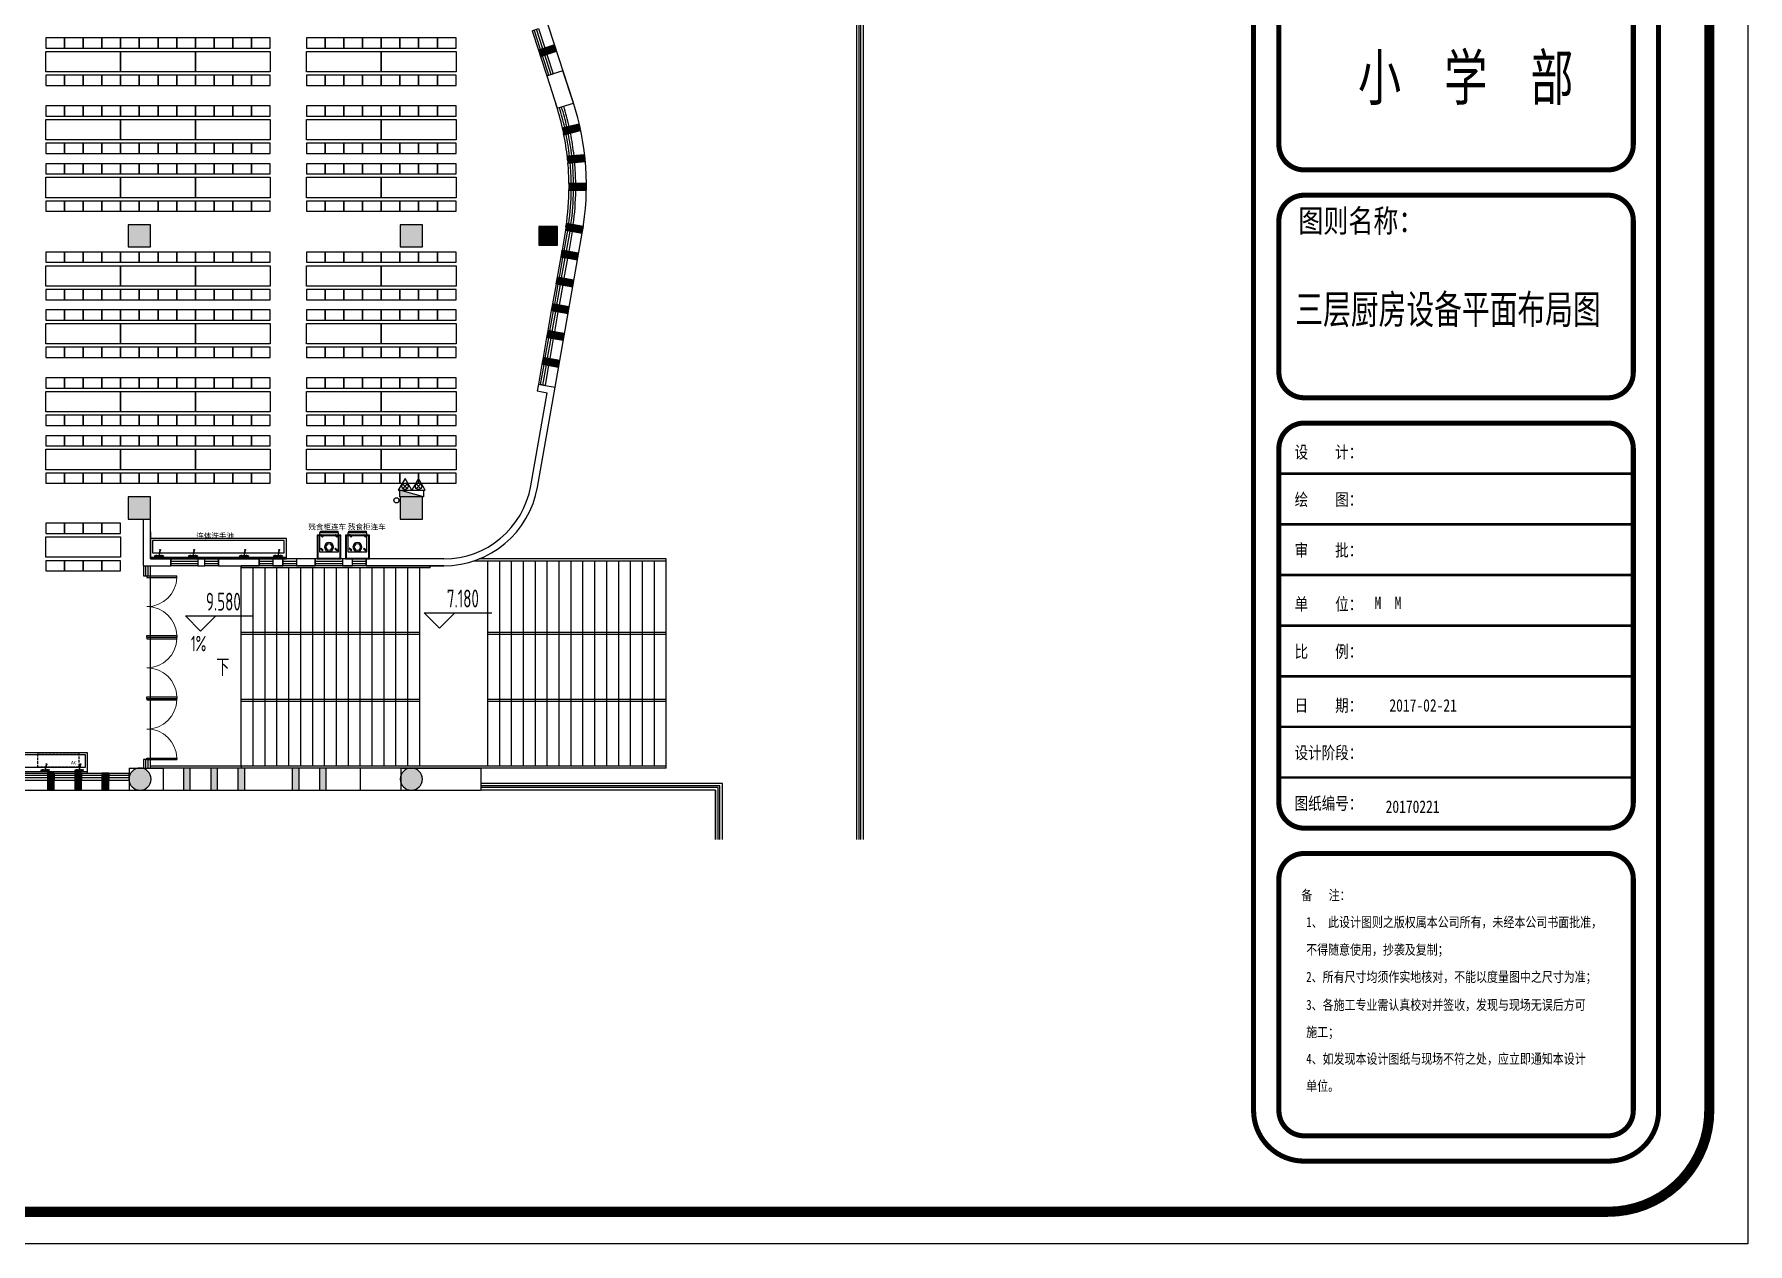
# Model space of a CAD drawing. Extents: x 1158414 to 1597620, y -840005 to -760676.
# Drawn here: x 1547224 to 1597620, y -836287 to -800718 of the extents above; entities that cross this region are included whole.
import ezdxf

# ---------------------------------------------------------------- set-up
doc = ezdxf.new("R2010")
doc.units = 0
doc.header["$LTSCALE"] = 1000
doc.linetypes.add('DASH', pattern=[0.35, 0.25, -0.1])
for name, color, linetype in [('000外框', 7, 'Continuous'), ('COLUMN', 2, 'Continuous'), ('CURTWALL', 4, 'Continuous'), ('DIM_ELEV', 3, 'Continuous'), ('DIM_SYMB', 3, 'Continuous'), ('EQUIP_消火栓', 7, 'Continuous'), ('EQUIP_灭火器', 7, 'Continuous'), ('HANDRAIL', 3, 'Continuous'), ('LG', 84, 'Continuous'), ('LVTRY', 6, 'Continuous'), ('PUB_HATCH', 8, 'Continuous'), ('PUB_TEXT', 7, 'Continuous'), ('STAIR', 4, 'Continuous'), ('VPIPE-消防', 1, 'Continuous'), ('WALL', 6, 'Continuous'), ('WINDOW', 4, 'Continuous'), ('WS_厨房设备', 1, 'Continuous'), ('产品名称', 7, 'Continuous'), ('厨房布置', 4, 'Continuous'), ('外框', 7, 'Continuous'), ('空调', 205, 'Continuous')]:
    doc.layers.add(name, color=color, linetype=linetype)
doc.styles.add('_TCH_DIM', font='TSSDENG', dxfattribs={"width": 0.8, "bigfont": 'TSSDCHN'})
doc.styles.add('HZ-1', font='MingLiU.ttf', dxfattribs={"width": 0.8})
doc.styles.add('WMF-宋体1', font='')
doc.styles.add('宋体平面', font='', dxfattribs={"width": 0.8})
doc.styles.add('黑体', font='simhei.ttf', dxfattribs={"width": 0.7})
doc.styles.get('WMF-宋体1').set_extended_font_data('SimSun')
doc.styles.get('宋体平面').set_extended_font_data('SimSun')

# ---------------------------------------------------------------- blocks, each defined once
blk = doc.blocks.new('vhjkghkghkl')
at = {"layer": '空调', "linetype": 'DASH', "ltscale": 0.3}
blk.add_lwpolyline([(134071, 540199), (134071, 539779), (132871, 539779), (132871, 540199), (134071, 540199)], close=True, dxfattribs=at)
at = {"layer": '空调', "linetype": 'DASH', "ltscale": 0.3, "style": 'HZ-1'}
blk.add_text('AC', height=100, dxfattribs=at).set_placement((133846, 539867))
blk = doc.blocks.new('$TwtSys$00000434')
for p, q in [((-0.5, 0.5), (-0.5, -0.5)), ((-0.5, -0.5), (0.5, 0.5)), ((0.5, 0.5), (-0.5, 0.5)), ((0.5, -0.5), (0.5, 0.5)), ((-0.5, -0.5), (0.5, -0.5))]:
    blk.add_line(p, q)
blk.add_solid([(0.5, -0.5), (0.5, 0.5), (-0.5, -0.5)])
blk = doc.blocks.new('$TwtSys$00000545')
for p, q in [((0, 344), (-198, 0)), ((-198, 0), (198, 0)), ((-73, 36), (73, 182)), ((-73, 182), (73, 36)), ((198, 0), (0, 344))]:
    blk.add_line(p, q)
blk.add_circle((0, 109), 91.8)
blk = doc.blocks.new('水龙头')
at = {"color": 252}
for p, q in [((-136, -15), (-90, -14)), ((-136, -18), (-90, -19)), ((-52, -2), (-4, -2)), ((-52, -31), (-6, -31)), ((4, -2), (51, -2)), ((12, -31), (51, -31)), ((23, -194), (26, -209)), ((49, -204), (46, -189)), ((136, -15), (90, -14)), ((136, -18), (90, -19))]:
    blk.add_line(p, q, dxfattribs=at)
for points in [[(13, -7), (0, 0), (-14, -8), (-14, -25), (-7, -29)], [(11, -26), (13, -25), (13, -7)]]:
    blk.add_lwpolyline(points, dxfattribs=at)
blk.add_lwpolyline([(26, -194), (-9, -18, -1.00756), (9, -15), (43, -190)], format="xyb", dxfattribs=at)
for centre in [(-78, -16), (77, -16)]:
    blk.add_circle(centre, 10.9, dxfattribs=at)
for centre, radius, start, end in [((-78, -16), 27.5, 36.2116, 175.3449), ((77, -16), 27.5, 4.6931, 143.7884), ((-136, -16), 1, 91.3387, 171.564), ((-132, -16), 4.53, 171.564, 188.436), ((-136, -17), 1, 188.436, 268.6613), ((-78, -16), 27.5, 184.6551, 323.7884), ((-78, -16), 16, 189.0003, 170.9997), ((-77, -16), 12.9, 168.3562, 191.6438), ((-52, 3), 5, 216.2116, 270), ((-52, -36), 5, 90, 143.7884), ((51, 3), 5, 270, 323.7884), ((51, -36), 5, 36.2116, 90), ((77, -16), 27.5, 216.2116, 355.3069), ((77, -16), 16, 9.0664, 350.9336), ((77, -16), 12.9, 348.3562, 11.6438), ((136, -16), 1, 8.436, 88.6613), ((136, -17), 1, 271.3387, 351.564), ((132, -16), 4.53, 351.564, 8.436)]:
    blk.add_arc(centre, radius, start, end, dxfattribs=at)
for centre, start_param, end_param in [((34, -192), 5.611234, 10.096729), ((34, -190), 6.955136, 8.752827), ((37, -206), 0, 3.141593)]:
    blk.add_ellipse(centre, major_axis=(-11.3, -2.2), ratio=0.233596, start_param=start_param, end_param=end_param, dxfattribs=at)
blk = doc.blocks.new('*U106')
blk.add_line((0, 40), (4000, 40))
blk.add_lwpolyline([(0, 600), (4000, 600), (4000, 0), (0, 0)], close=True)
at = {"color": 252}
blk.add_lwpolyline([(60, 540), (3940, 540), (3940, 180), (60, 180)], close=True, dxfattribs=at)
at = {"color": 1, "rotation": 180}
for p in [(246, 70), (1246, 70), (2746, 70), (3746, 70)]:
    blk.add_blockref('水龙头', p, dxfattribs=at)
blk = doc.blocks.new('Custom_79')
at = {"color": 252}
for p, q in [((0, 700), (20, 680)), ((90, 806), (602, 806)), ((101, 806), (101, 771)), ((590, 806), (590, 771)), ((680, 680), (700, 700)), ((20, 20), (0, 0)), ((680, 20), (700, 0))]:
    blk.add_line(p, q, dxfattribs=at)
blk.add_lwpolyline([(0, 700), (700, 700), (700, 0), (0, 0)], close=True)
for points in [[(20, 680), (680, 680), (680, 20), (20, 20)], [(70, 771), (630, 771), (630, 213), (70, 213)], [(90, 771), (602, 771), (602, 822), (90, 822)], [(96, 661), (157, 721), (176, 702), (116, 642)], [(520, 661), (580, 721), (599, 702), (539, 642)], [(96, 262), (157, 322), (176, 303), (116, 242)], [(520, 262), (580, 322), (599, 303), (539, 242)]]:
    blk.add_lwpolyline(points, close=True, dxfattribs=at)
blk.add_circle((350, 350), 132)
blk.add_circle((350, 350), 92.5, dxfattribs=at)
blk = doc.blocks.new('A$C03080C26')
at = {"layer": '厨房布置'}
for points in [[(-1650, 1100), (-1650, 1400), (-2200, 1400), (-2200, 1100)], [(-1100, 1100), (-1100, 1400), (-1650, 1400), (-1650, 1100)], [(-1650, 1100), (-1650, 1400), (-1650, 1400), (-1650, 1100)], [(-550, 1100), (-550, 1400), (-1100, 1400), (-1100, 1100)], [(0, 1100), (0, 1400), (-550, 1400), (-550, 1100)], [(-2200, 1000), (0, 1000), (0, 400), (-2200, 400)], [(-1650, 0), (-1650, 300), (-2200, 300), (-2200, 0)], [(-1100, 0), (-1100, 300), (-1650, 300), (-1650, 0)], [(-1650, 0), (-1650, 300), (-1650, 300), (-1650, 0)], [(-550, 0), (-550, 300), (-1100, 300), (-1100, 0)], [(0, 0), (0, 300), (-550, 300), (-550, 0)]]:
    blk.add_lwpolyline(points, close=True, dxfattribs=at)
blk = doc.blocks.new('$DorLib2D$00000002')
for p, q in [((-0.5, 0), (-0.5, 0.4875)), ((-0.475, 0.4875), (-0.5, 0.4875)), ((-0.475, 0), (-0.475, 0.4875)), ((0.475, 0), (0.475, 0.4875)), ((0.475, 0.4875), (0.5, 0.4875)), ((0.5, 0), (0.5, 0.4875)), ((-0.5, 0), (-0.475, 0)), ((0.5, 0), (0.475, 0))]:
    blk.add_line(p, q)
at = {"lineweight": 13}
for centre, start, end in [((-0.4875, 0), 0, 88.53072), ((0.4875, 0), 91.46928, 180)]:
    blk.add_arc(centre, 0.4875, start, end, dxfattribs=at)
blk = doc.blocks.new('$TCHSYS$WIN2D')
for p, q in [((-0.5, 0.5), (0.5, 0.5)), ((-0.5, 0.5), (-0.5, -0.5)), ((0.5, 0.5), (0.5, -0.5)), ((0.5, 0.167), (-0.5, 0.167)), ((0.5, -0.167), (-0.5, -0.167)), ((-0.5, -0.5), (0.5, -0.5))]:
    blk.add_line(p, q)

msp = doc.modelspace()

# ---------------------------------------------------------------- hatches: boundary and pattern name
at = {"layer": 'PUB_HATCH'}
for points in [[(1562112.6, -801372.7), (1562588.1, -801218.2), (1562526.3, -801027.9), (1562050.8, -801182.4)], [(1562802.6, -803671), (1563287.9, -803550.6), (1563239.7, -803356.5), (1562754.5, -803476.9)], [(1562920.5, -804505.9), (1563430.2, -804457.4), (1563411.3, -804258.3), (1562901.6, -804306.7)], [(1562952.1, -805303.5), (1563464.1, -805300.5), (1563462.9, -805100.5), (1562950.9, -805103.5)], [(1550637.8, -806973.6), (1550637.8, -806323.6), (1549987.8, -806323.6), (1549987.8, -806973.6)], [(1558637.8, -806973.6), (1558637.8, -806323.6), (1557987.8, -806323.6), (1557987.8, -806973.6)], [(1563339, -806565.9), (1563373.4, -806368.8), (1562880.9, -806282.8), (1562846.5, -806479.8)], [(1562612.8, -806923.6), (1562612.8, -806373.6), (1562062.8, -806373.6), (1562062.8, -806923.6)], [(1563200.1, -807353.7), (1563234.5, -807156.7), (1562742, -807070.7), (1562707.6, -807267.7)], [(1563061.2, -808141.6), (1563095.6, -807944.5), (1562603, -807858.5), (1562568.6, -808055.5)], [(1562923.5, -808929.6), (1562958, -808732.6), (1562465.4, -808646.6), (1562431, -808843.6)], [(1562784.6, -809717.5), (1562819, -809520.5), (1562326.5, -809434.4), (1562292.1, -809631.4)], [(1562645.7, -810505.3), (1562680.1, -810308.3), (1562187.6, -810222.3), (1562153.2, -810419.3)], [(1550637.8, -814974), (1550637.8, -814324), (1549987.8, -814324), (1549987.8, -814974)], [(1558637.8, -814974), (1558637.8, -814324), (1557987.8, -814324), (1557987.8, -814974)], [(1547812.8, -822949), (1547812.8, -822449), (1547612.8, -822449), (1547612.8, -822949)], [(1548612.8, -822949), (1548612.8, -822449), (1548412.8, -822449), (1548412.8, -822949)], [(1549412.8, -822949), (1549412.8, -822449), (1549212.8, -822449), (1549212.8, -822949)], [(1550662.8, -822624, 1), (1550012.8, -822624, 1)], [(1551812.8, -822949), (1551812.8, -822299), (1551612.8, -822299), (1551612.8, -822949)], [(1552612.8, -822949), (1552612.8, -822299), (1552412.8, -822299), (1552412.8, -822949)], [(1553412.8, -822949), (1553412.8, -822299), (1553212.8, -822299), (1553212.8, -822949)], [(1555012.8, -822949), (1555012.8, -822299), (1554812.8, -822299), (1554812.8, -822949)], [(1555812.8, -822949), (1555812.8, -822299), (1555612.8, -822299), (1555612.8, -822949)], [(1558637.7, -822624, 1), (1557987.7, -822624, 1)]]:
    msp.add_hatch(color=256, dxfattribs=at).paths.add_polyline_path(points)

# ---------------------------------------------------------------- linework, layer by layer
msp.add_line((1565812.5, -816209), (1565812.5, -816149))
at = {"layer": 'COLUMN'}
for p, q in [((1562526.3, -801027.9), (1562050.8, -801182.4)), ((1562050.8, -801182.4), (1562112.6, -801372.7)), ((1562112.6, -801372.7), (1562588.1, -801218.2)), ((1562588.1, -801218.2), (1562526.3, -801027.9)), ((1562773.5, -801788.8), (1562298, -801943.3)), ((1563082.5, -802739.8), (1562773.5, -801788.8)), ((1562298, -801943.3), (1562607, -802894.4)), ((1562607, -802894.4), (1563082.5, -802739.8)), ((1563239.7, -803356.5), (1562754.5, -803476.9)), ((1562754.5, -803476.9), (1562802.6, -803671)), ((1562802.6, -803671), (1563287.9, -803550.6)), ((1563287.9, -803550.6), (1563239.7, -803356.5)), ((1563411.3, -804258.3), (1562901.6, -804306.7)), ((1562901.6, -804306.7), (1562920.5, -804505.9)), ((1563430.2, -804457.4), (1563411.3, -804258.3)), ((1562920.5, -804505.9), (1563430.2, -804457.4)), ((1563462.9, -805100.5), (1562950.9, -805103.5)), ((1562950.9, -805103.5), (1562952.1, -805303.5)), ((1562952.1, -805303.5), (1563464.1, -805300.5)), ((1563464.1, -805300.5), (1563462.9, -805100.5)), ((1550637.8, -806323.6), (1549987.8, -806323.6)), ((1549987.8, -806323.6), (1549987.8, -806973.6)), ((1550637.8, -806973.6), (1550637.8, -806323.6)), ((1558637.8, -806323.6), (1557987.8, -806323.6)), ((1557987.8, -806323.6), (1557987.8, -806973.6)), ((1558637.8, -806973.6), (1558637.8, -806323.6)), ((1562880.9, -806282.8), (1562846.5, -806479.8)), ((1563373.4, -806368.8), (1562880.9, -806282.8)), ((1562612.8, -806373.6), (1562062.8, -806373.6)), ((1562062.8, -806373.6), (1562062.8, -806923.6)), ((1562612.8, -806923.6), (1562612.8, -806373.6)), ((1562846.5, -806479.8), (1563339, -806565.9)), ((1563339, -806565.9), (1563373.4, -806368.8)), ((1549987.8, -806973.6), (1550637.8, -806973.6)), ((1557987.8, -806973.6), (1558637.8, -806973.6)), ((1562062.8, -806923.6), (1562612.8, -806923.6)), ((1562742, -807070.7), (1562707.6, -807267.7)), ((1562707.6, -807267.7), (1563200.1, -807353.7)), ((1563234.5, -807156.7), (1562742, -807070.7)), ((1563200.1, -807353.7), (1563234.5, -807156.7)), ((1562603, -807858.5), (1562568.6, -808055.5)), ((1562568.6, -808055.5), (1563061.2, -808141.6)), ((1563095.6, -807944.5), (1562603, -807858.5)), ((1563061.2, -808141.6), (1563095.6, -807944.5)), ((1562465.4, -808646.6), (1562431, -808843.6)), ((1562431, -808843.6), (1562923.5, -808929.6)), ((1562958, -808732.6), (1562465.4, -808646.6)), ((1562923.5, -808929.6), (1562958, -808732.6)), ((1562326.5, -809434.4), (1562292.1, -809631.4)), ((1562292.1, -809631.4), (1562784.6, -809717.5)), ((1562819, -809520.5), (1562326.5, -809434.4)), ((1562784.6, -809717.5), (1562819, -809520.5)), ((1562187.6, -810222.3), (1562153.2, -810419.3)), ((1562680.1, -810308.3), (1562187.6, -810222.3)), ((1562645.7, -810505.3), (1562680.1, -810308.3)), ((1562153.2, -810419.3), (1562645.7, -810505.3)), ((1550637.8, -814324), (1549987.8, -814324)), ((1549987.8, -814324), (1549987.8, -814974)), ((1550637.8, -814974), (1550637.8, -814324)), ((1558637.8, -814324), (1557987.8, -814324)), ((1557987.8, -814324), (1557987.8, -814974)), ((1558637.8, -814974), (1558637.8, -814324)), ((1549987.8, -814974), (1550637.8, -814974)), ((1557987.8, -814974), (1558637.8, -814974)), ((1547812.8, -822449), (1547612.8, -822449)), ((1547612.8, -822449), (1547612.8, -822949)), ((1547812.8, -822949), (1547812.8, -822449)), ((1548612.8, -822449), (1548412.8, -822449)), ((1548412.8, -822449), (1548412.8, -822949)), ((1548612.8, -822949), (1548612.8, -822449)), ((1549412.8, -822449), (1549212.8, -822449)), ((1549212.8, -822449), (1549212.8, -822949)), ((1549412.8, -822949), (1549412.8, -822449)), ((1551812.8, -822299), (1551612.8, -822299)), ((1551612.8, -822299), (1551612.8, -822949)), ((1551812.8, -822949), (1551812.8, -822299)), ((1552612.8, -822299), (1552412.8, -822299)), ((1552412.8, -822299), (1552412.8, -822949)), ((1552612.8, -822949), (1552612.8, -822299)), ((1553412.8, -822299), (1553212.8, -822299)), ((1553212.8, -822299), (1553212.8, -822949)), ((1553412.8, -822949), (1553412.8, -822299)), ((1555012.8, -822299), (1554812.8, -822299)), ((1554812.8, -822299), (1554812.8, -822949)), ((1555012.8, -822949), (1555012.8, -822299)), ((1555812.8, -822299), (1555612.8, -822299)), ((1555612.8, -822299), (1555612.8, -822949)), ((1555812.8, -822949), (1555812.8, -822299)), ((1556812.8, -822299), (1556812.8, -822949)), ((1558012.8, -822299), (1556812.8, -822299)), ((1558012.8, -822949), (1558012.8, -822299)), ((1547612.8, -822949), (1547812.8, -822949)), ((1548412.8, -822949), (1548612.8, -822949)), ((1549212.8, -822949), (1549412.8, -822949)), ((1551612.8, -822949), (1551812.8, -822949)), ((1552412.8, -822949), (1552612.8, -822949)), ((1553212.8, -822949), (1553412.8, -822949)), ((1554812.8, -822949), (1555012.8, -822949)), ((1555612.8, -822949), (1555812.8, -822949)), ((1556812.8, -822949), (1558012.8, -822949))]:
    msp.add_line(p, q, dxfattribs=at)
for centre, start, end in [((1550337.8, -822624), 0, 180), ((1558312.7, -822624), 0, 180), ((1550337.8, -822624), 180, 0), ((1558312.7, -822624), 180, 0)]:
    msp.add_arc(centre, 325, start, end, dxfattribs=at)
at = {"layer": 'CURTWALL'}
for p, q in [((1550437.8, -816349), (1550437.8, -816649)), ((1550504.4, -816649), (1550504.4, -816349)), ((1550571.1, -816649), (1550571.1, -816349)), ((1550637.8, -816649), (1550637.8, -816349)), ((1550437.8, -816649), (1550637.8, -816649)), ((1550637.8, -822049), (1550437.8, -822049)), ((1550437.8, -822049), (1550437.8, -822299)), ((1550437.8, -822299), (1550637.8, -822299)), ((1550504.4, -822299), (1550504.4, -822049)), ((1550571.1, -822299), (1550571.1, -822049)), ((1550637.8, -822299), (1550637.8, -822049))]:
    msp.add_line(p, q, dxfattribs=at)
for radius, start, end in [(7900, 12.65192, 18), (7966.7, 12.66271, 17.01949), (8033.3, 12.67331, 17.02763), (8100, 12.68374, 17.03563), (7900, 6.16459, 11.45523), (7966.7, 6.52539, 11.22341), (8033.3, 6.51626, 11.24597), (8100, 6.50729, 11.26816), (7900, 5.76819, 6.16459), (7900, 0.74287, 5.08407), (7966.7, 0.73947, 5.08693), (8033.3, 0.73613, 5.08975), (8100, 0.73285, 5.09251), (7900, 351.42346, 359.93176), (7966.7, 352.15175, 359.30102), (8033.3, 352.13466, 359.30963), (8100, 352.11785, 359.31808)]:
    msp.add_arc((1555051.5, -805205.9), radius, start, end, dxfattribs=at)
at = {"layer": 'DIM_ELEV'}
for p, q in [((1552117.4, -818273.8), (1551667.4, -817823.8)), ((1551667.4, -817823.8), (1553663, -817823.8)), ((1552117.4, -818273.8), (1552567.4, -817823.8)), ((1559139.9, -818181.5), (1558689.9, -817731.5)), ((1558689.9, -817731.5), (1560685.5, -817731.5)), ((1559139.9, -818181.5), (1559589.9, -817731.5))]:
    msp.add_line(p, q, dxfattribs=at)
at = {"layer": 'DIM_SYMB'}
for points in [[(1551621.7, -818999.8, 0, 0, 0), (1552123.7, -818999.8, 104, 0, 0), (1552513.7, -818999.8, 0, 0, 0)], [(1552963.8, -819329, 0, 0, 0), (1565347.7, -819329, 120, 0, 0), (1565797.7, -819329, 0, 0, 0)]]:
    msp.add_lwpolyline(points, format="xyseb", dxfattribs=at)
at = {"layer": 'HANDRAIL'}
for p, q in [((1559266.8, -816349), (1553312.5, -816349)), ((1553312.5, -816409), (1553312.5, -816349)), ((1558867.6, -816409), (1553312.5, -816409)), ((1558867.6, -816409), (1558867.6, -816349)), ((1565812.5, -816209), (1560141.1, -816209)), ((1565812.5, -816149), (1560306.1, -816149)), ((1565812.5, -816209), (1565812.5, -816149)), ((1558562.5, -818309), (1553312.5, -818309)), ((1553312.5, -818369), (1553312.5, -818309)), ((1558562.5, -818369), (1553312.5, -818369)), ((1565812.5, -818309), (1560562.5, -818309)), ((1565812.5, -818369), (1560562.5, -818369)), ((1565812.5, -818369), (1565812.5, -818309)), ((1558562.5, -820279), (1553312.5, -820279)), ((1553312.5, -820339), (1553312.5, -820279)), ((1558562.5, -820339), (1553312.5, -820339)), ((1565812.5, -820279), (1560562.5, -820279)), ((1565812.5, -820339), (1560562.5, -820339)), ((1565812.5, -820339), (1565812.5, -820279)), ((1565812.5, -822239), (1550637.8, -822239)), ((1550637.8, -822299), (1550637.8, -822239)), ((1556812.8, -822299), (1550637.8, -822299)), ((1558312.7, -822299), (1558012.8, -822299)), ((1565812.5, -822299), (1558312.7, -822299)), ((1565812.5, -822299), (1565812.5, -822239))]:
    msp.add_line(p, q, dxfattribs=at)
msp.add_lwpolyline([(1553312.5, -822239), (1553312.5, -822299)], dxfattribs=at)
at = {"layer": 'LG', "color": 251}
for p, q in [((1571487.8, -824399.2), (1571487.8, -783099)), ((1571537.8, -824399.2), (1571537.8, -783099)), ((1567387.8, -822824), (1560362.6, -822824)), ((1567337.8, -822874), (1560362.6, -822874)), ((1567337.8, -824399.2), (1567337.8, -822874)), ((1567387.8, -824399.2), (1567387.8, -822824))]:
    msp.add_line(p, q, dxfattribs=at)
at = {"layer": 'LVTRY', "linetype": 'ByBlock'}
for p, q in [((1550637.8, -815349.5), (1550637.8, -816149)), ((1550637.8, -816149), (1550637.8, -815549))]:
    msp.add_line(p, q, dxfattribs=at)
at = {"layer": 'LVTRY'}
msp.add_lwpolyline([(1550637.8, -815439), (1550637.8, -816149)], dxfattribs=at)
at = {"layer": 'STAIR'}
for p, q in [((1563071.2, -802705), (1556310.8, -781898.6)), ((1558562.5, -816349), (1553312.5, -816349)), ((1553312.5, -816409), (1553312.5, -816349)), ((1553312.5, -822239), (1553312.5, -816409)), ((1553662.5, -822239), (1553662.5, -816409)), ((1554012.5, -822239), (1554012.5, -816409)), ((1554362.5, -822239), (1554362.5, -816409)), ((1554712.5, -822239), (1554712.5, -816409)), ((1555062.5, -822239), (1555062.5, -816409)), ((1555412.5, -822239), (1555412.5, -816409)), ((1555762.5, -822239), (1555762.5, -816409)), ((1556112.5, -822239), (1556112.5, -816409)), ((1556462.5, -822239), (1556462.5, -816409)), ((1556812.5, -822239), (1556812.5, -816409)), ((1557162.5, -822239), (1557162.5, -816409)), ((1557512.5, -822239), (1557512.5, -816409)), ((1557862.5, -822239), (1557862.5, -816409)), ((1558212.5, -822239), (1558212.5, -816409)), ((1558562.5, -822239), (1558562.5, -816409)), ((1560562.5, -822239), (1560562.5, -816209)), ((1560912.5, -822239), (1560912.5, -816209)), ((1561262.5, -822239), (1561262.5, -816209)), ((1561612.5, -822239), (1561612.5, -816209)), ((1561962.5, -822239), (1561962.5, -816209)), ((1562312.5, -822239), (1562312.5, -816209)), ((1562662.5, -822239), (1562662.5, -816209)), ((1563012.5, -822239), (1563012.5, -816209)), ((1563362.5, -822239), (1563362.5, -816209)), ((1563712.5, -822239), (1563712.5, -816209)), ((1564062.5, -822239), (1564062.5, -816209)), ((1564412.5, -822239), (1564412.5, -816209)), ((1564762.5, -822239), (1564762.5, -816209)), ((1565112.5, -822239), (1565112.5, -816209)), ((1565462.5, -822239), (1565462.5, -816209)), ((1565812.5, -816209), (1565812.5, -816149)), ((1565812.5, -822239), (1565812.5, -816209)), ((1556812.9, -822299), (1551012.8, -822299)), ((1554412.8, -822299), (1553312.5, -822299)), ((1558139.5, -822299), (1558012.8, -822299)), ((1558562.5, -822299), (1558485.9, -822299)), ((1565812.5, -822299), (1560562.5, -822299)), ((1565812.5, -822299), (1565812.5, -822239))]:
    msp.add_line(p, q, dxfattribs=at)
at = {"layer": 'STAIR', "color": 251}
for p, q in [((1571412.8, -824399.2), (1571412.8, -783099)), ((1571612.8, -824399.2), (1571612.8, -783099)), ((1567462.8, -822749), (1560362.6, -822749)), ((1567262.8, -822949), (1560362.6, -822949)), ((1567262.8, -822949), (1567262.8, -824399.2)), ((1567262.8, -824399.2), (1567262.8, -822949)), ((1567462.8, -824399.2), (1567462.8, -822749))]:
    msp.add_line(p, q, dxfattribs=at)
at = {"layer": 'STAIR'}
for points in [[(1562542.5, -811096.4), (1563341.2, -806566.4)], [(1538012.8, -822949), (1556812.8, -822949)]]:
    msp.add_lwpolyline(points, dxfattribs=at)
msp.add_arc((1555462.8, -805177.2), 8000, 350, 18, dxfattribs=at)
at = {"layer": 'VPIPE-消防', "linetype": 'Continuous'}
msp.add_circle((1557876.3, -814423.6), 75, dxfattribs=at)
at = {"layer": 'WALL'}
for p, q in [((1562851.1, -806480.7), (1563047.3, -806515.2)), ((1563047.3, -806515.1), (1562944.1, -806496.9)), ((1563047.3, -806515.2), (1563047.3, -806515.1)), ((1562707.3, -807267.5), (1562707.2, -807267.6)), ((1562707.2, -807267.6), (1562707.6, -807267.7)), ((1562707.6, -807267.5), (1562707.3, -807267.5)), ((1562709.3, -807268), (1562904.2, -807302.4)), ((1562904.2, -807302.2), (1562802.3, -807284.2)), ((1562904.2, -807302.4), (1562904.2, -807302.2)), ((1562569.6, -808055.7), (1562766.6, -808090.4)), ((1562603, -807858.5), (1562585.7, -807957)), ((1562585.7, -807957), (1562585.8, -807957)), ((1562766.6, -808090.3), (1562662.1, -808071.9)), ((1562766.6, -808090.4), (1562766.6, -808090.3)), ((1562430.8, -808843.1), (1562430.7, -808843.2)), ((1562430.7, -808843.2), (1562431.1, -808843.3)), ((1562431.1, -808843.1), (1562430.8, -808843.1)), ((1562465.4, -808646.6), (1562448, -808745.1)), ((1562448, -808745.1), (1562448.2, -808745.1)), ((1562291.8, -809631.2), (1562291.8, -809631.4)), ((1562292.1, -809631.3), (1562291.8, -809631.2)), ((1562291.8, -809631.4), (1562292.1, -809631.4)), ((1562297.3, -809632.4), (1562488.7, -809666.1)), ((1562326.5, -809434.4), (1562309.2, -809532.6)), ((1562309.2, -809532.6), (1562309.3, -809532.6)), ((1562326.6, -809434.1), (1562326.5, -809434.4)), ((1562523.5, -809468.8), (1562326.6, -809434.1)), ((1562488.8, -809666), (1562390.3, -809648.6)), ((1562488.7, -809666.1), (1562488.8, -809666)), ((1562187.6, -810222.3), (1562170.2, -810320.8)), ((1562170.2, -810320.8), (1562170.4, -810320.8)), ((1562188.9, -810222.3), (1562188.9, -810222.5)), ((1562287.4, -810239.7), (1562188.9, -810222.3)), ((1561827.3, -814000.5), (1562310.8, -811258.6)), ((1562050.1, -811009.5), (1562015.4, -811206.5)), ((1562015.4, -811206.5), (1562310.8, -811258.6)), ((1562024.3, -814035.2), (1562542.5, -811096.4)), ((1562247, -811044.3), (1562050.1, -811009.5)), ((1562247, -811044.3), (1562542.5, -811096.4)), ((1550437.8, -816349), (1550437.8, -814974)), ((1550637.8, -816149), (1550637.8, -814974)), ((1550437.8, -816349), (1551237.8, -816349)), ((1551237.8, -816149), (1550637.8, -816149)), ((1551237.8, -816349), (1551237.8, -816149)), ((1552237.8, -816149), (1552037.8, -816149)), ((1552037.8, -816149), (1552037.8, -816349)), ((1552037.8, -816349), (1552237.8, -816349)), ((1552237.8, -816349), (1552237.8, -816149)), ((1553837.8, -816149), (1552637.8, -816149)), ((1552637.8, -816149), (1552637.8, -816349)), ((1552637.8, -816349), (1553837.8, -816349)), ((1553837.8, -816349), (1553837.8, -816149)), ((1554537.8, -816149), (1554237.8, -816149)), ((1554237.8, -816149), (1554237.8, -816349)), ((1554237.8, -816349), (1554537.8, -816349)), ((1554537.8, -816349), (1554537.8, -816149)), ((1555487.8, -816149), (1554937.8, -816149)), ((1554937.8, -816149), (1554937.8, -816349)), ((1554937.8, -816349), (1555487.8, -816349)), ((1555487.8, -816349), (1555487.8, -816149)), ((1556587.8, -816149), (1556287.8, -816149)), ((1556287.8, -816149), (1556287.8, -816349)), ((1556287.8, -816349), (1556587.8, -816349)), ((1556587.8, -816349), (1556587.8, -816149)), ((1559266.8, -816149), (1556987.8, -816149)), ((1556987.8, -816149), (1556987.8, -816349)), ((1556987.8, -816349), (1559266.8, -816349)), ((1550012.8, -822299), (1550334.8, -822299)), ((1550012.8, -822299), (1550012.8, -822617.2)), ((1550012.8, -822649), (1550012.8, -822449)), ((1550340.7, -822299), (1551012.8, -822299)), ((1551012.8, -822299), (1551012.8, -822949)), ((1558012.8, -822299), (1558312.7, -822299)), ((1558312.7, -822299), (1560362.6, -822299)), ((1560362.6, -822299), (1560362.6, -822949)), ((1550012.8, -822630.8), (1550012.8, -822949)), ((1550012.8, -822949), (1550337.8, -822949)), ((1550337.8, -822949), (1551012.8, -822949)), ((1558012.8, -822949), (1558312.7, -822949)), ((1558312.7, -822949), (1560362.6, -822949))]:
    msp.add_line(p, q, dxfattribs=at)
for radius in [2600, 2800]:
    msp.add_arc((1559266.8, -813549), radius, 270, 350, dxfattribs=at)
at = {"layer": 'WINDOW'}
for p, q in [((1550637.8, -818449), (1550637.8, -816649)), ((1550637.8, -820249), (1550637.8, -818449)), ((1550637.8, -822049), (1550637.8, -820249))]:
    msp.add_line(p, q, dxfattribs=at)
at = {"layer": '外框', "lineweight": -2}
for p, q in [((1597620.4, -764890.8), (1597620.4, -836286.7)), ((1597620.4, -836286.7), (1495735.7, -836286.7))]:
    msp.add_line(p, q, dxfattribs=at)
for points, const_width in [([(1499694.1, -835347), (1593510.6, -835347, 0.4142136), (1596488.9, -832368.7), (1596488.9, -768833.8, 0.4142136), (1593510.6, -765855.5), (1499694.1, -765855.5, 0.4142136), (1496715.8, -768833.8), (1496715.8, -832368.7, 0.4142136)], 297.8), ([(1584575.7, -833857.8), (1593510.6, -833857.8, 0.4142136), (1594999.8, -832368.7), (1594999.8, -768833.8, 0.4142136), (1593510.6, -767344.7), (1584575.7, -767344.7, 0.4142136), (1583086.6, -768833.8), (1583086.6, -832368.7, 0.4142136)], 148.9), ([(1584575.7, -804706.1), (1593510.6, -804706.1, 0.4142136), (1594255.2, -803961.5), (1594255.2, -799494, 0.4142136), (1593510.6, -798749.5), (1584575.7, -798749.5, 0.4142136), (1583831.1, -799494), (1583831.1, -803961.5, 0.4142136)], 148.9), ([(1584575.7, -811407.2), (1593510.6, -811407.2, 0.4142136), (1594255.2, -810662.7), (1594255.2, -806195.2, 0.4142136), (1593510.6, -805450.6), (1584575.7, -805450.6, 0.4142136), (1583831.1, -806195.2), (1583831.1, -810662.7, 0.4142136)], 148.9), ([(1584575.7, -824065), (1593510.6, -824065, 0.4142136), (1594255.2, -823320.4), (1594255.2, -812896.4, 0.4142136), (1593510.6, -812151.8), (1584575.7, -812151.8, 0.4142136), (1583831.1, -812896.4), (1583831.1, -823320.4, 0.4142136)], 148.9), ([(1584575.7, -833113.2), (1593510.6, -833113.2, 0.4142136), (1594255.2, -832368.7), (1594255.2, -825554.2, 0.4142136), (1593510.6, -824809.6), (1584575.7, -824809.6, 0.4142136), (1583831.1, -825554.2), (1583831.1, -832368.7, 0.4142136)], 148.9)]:
    msp.add_lwpolyline(points, format="xyb", close=True, dxfattribs=dict(at, const_width=const_width))
at = {"layer": '外框', "lineweight": -2, "const_width": 74.5}
for points in [[(1583831.1, -813641), (1594255.2, -813641)], [(1583831.1, -815130.1), (1594255.2, -815130.1)], [(1583831.1, -816619.3), (1594255.2, -816619.3)], [(1583831.1, -818108.4), (1594255.2, -818108.4)], [(1583831.1, -819597.6), (1594255.2, -819597.6)], [(1583831.1, -821086.7), (1594255.2, -821086.7)], [(1583831.1, -822575.9), (1594255.2, -822575.9)]]:
    msp.add_lwpolyline(points, dxfattribs=at)

# ---------------------------------------------------------------- block references
at = {"layer": 'EQUIP_消火栓', "color": 8, "xscale": -700, "yscale": 200, "zscale": 700}
msp.add_blockref('$TwtSys$00000434', (1558326.3, -814223.6), dxfattribs=at)
at = {"layer": 'EQUIP_灭火器'}
for p in [(1558127.9, -814123.6), (1558524.7, -814123.6)]:
    msp.add_blockref('$TwtSys$00000545', p, dxfattribs=at)
at = {"layer": 'WINDOW'}
for name, p, xscale, yscale, zscale, rotation in [('$TCHSYS$WIN2D', (1562053.2, -800866.2), 600, -200, 600, 288.0000000612839), ('$TCHSYS$WIN2D', (1562300.4, -801627.1), 600, -200, 600, 288.0000000612839), ('$TCHSYS$WIN2D', (1562896.7, -806793.3), 600, -200, 600, 260.0000000167769), ('$TCHSYS$WIN2D', (1562753.6, -807580.4), 600, -200, 600, 260.0000000167769), ('$TCHSYS$WIN2D', (1562616, -808368.5), 600, -200, 600, 260.0000000167769), ('$TCHSYS$WIN2D', (1562477.1, -809156), 600, -200, 600, 260.0000000167582), ('$TCHSYS$WIN2D', (1562338.2, -809944.2), 600, -200, 600, 260.0000000167582), ('$TCHSYS$WIN2D', (1562200.7, -810731.5), 600, -200, 600, 260.0000000167589), ('$DorLib2D$00000002', (1550537.8, -817549), -1800, -1800, -1800, 90), ('$DorLib2D$00000002', (1550537.8, -819349), -1800, -1800, -1800, 90), ('$DorLib2D$00000002', (1550537.8, -821149), -1800, -1800, -1800, 90), ('$TCHSYS$WIN2D', (1546912.8, -822549), 1400, 200, 1400, 1.334021322392977e-11), ('$TCHSYS$WIN2D', (1548112.8, -822549), 600, 200, 600, 1.667526652963267e-11), ('$TCHSYS$WIN2D', (1548912.8, -822549), 600, 200, 600, 8.337633264175721e-12), ('$TCHSYS$WIN2D', (1549712.8, -822549), 600, 200, 600, 9.528723723402935e-12)]:
    msp.add_blockref(name, p, dxfattribs=dict(at, xscale=xscale, yscale=yscale, zscale=zscale, rotation=rotation))
for p, xscale, yscale, zscale in [((1551637.8, -816249), -800, 200, -800), ((1552437.8, -816249), -400, -200, -400), ((1554037.8, -816249), -400, 200, -400), ((1554737.8, -816249), -400, 200, -400), ((1555887.8, -816249), -800, 200, -800), ((1556787.8, -816249), -400, -200, -400)]:
    msp.add_blockref('$TCHSYS$WIN2D', p, dxfattribs=dict(at, xscale=xscale, yscale=yscale, zscale=zscale))
at = {"layer": 'WS_厨房设备', "xscale": -1}
for name, p in [('Custom_79', (1556242.4, -816149.1)), ('Custom_79', (1557080.1, -816149.1)), ('*U106', (1554637.8, -816149)), ('*U106', (1548791.8, -822449))]:
    msp.add_blockref(name, p, dxfattribs=at)
at = {"layer": '厨房布置', "rotation": 180}
for p in [(1547563.3, -800823.2), (1549763.3, -800823.2), (1551963.3, -800823.2), (1555229.6, -800823.2), (1557429.6, -800823.2), (1547563.3, -802823.2), (1549763.3, -802823.2), (1551963.3, -802823.2), (1555229.6, -802823.2), (1557429.6, -802823.2), (1547563.3, -804523.2), (1549763.3, -804523.2), (1551963.3, -804523.2), (1555229.6, -804523.2), (1557429.6, -804523.2), (1547563.3, -807123.6), (1549763.3, -807123.6), (1551963.3, -807123.6), (1555229.6, -807123.6), (1557429.6, -807123.6), (1547563.3, -808823.6), (1549763.3, -808823.6), (1551963.3, -808823.6), (1555229.6, -808823.6), (1557429.6, -808823.6), (1547563.3, -810823.6), (1549763.3, -810823.6), (1551963.3, -810823.6), (1555229.6, -810823.6), (1557429.6, -810823.6), (1547563.3, -812523.6), (1549763.3, -812523.6), (1551963.3, -812523.6), (1555229.6, -812523.6), (1557429.6, -812523.6), (1547563.3, -815098.6)]:
    msp.add_blockref('A$C03080C26', p, dxfattribs=at)
at = {"layer": '空调'}
msp.add_blockref('vhjkghkghkl', (1414460.3, -1362052.9), dxfattribs=at)

# ---------------------------------------------------------------- texts
at = {"layer": '000外框', "width": 14061.479, "attachment_point": 1, "style": '黑体'}
for s, insert, char_height in [('小  学  部', (1586156.8, -801322.2), 1329.34), ('三层厨房设备平面布局图', (1584313.6, -808377.8), 855.204)]:
    msp.add_mtext(s, dxfattribs=dict(at, insert=insert, char_height=char_height))
at = {"layer": 'PUB_TEXT', "style": '_TCH_DIM'}
for s, height, width, p in [('9.580', 525, 0.64, (1552274, -817666.3)), ('7.180', 525, 0.64, (1559360.5, -817574)), ('1%', 455, 0.64, (1551832, -818863.3)), ('下', 506.4, 0.8, (1552578.4, -819591.5))]:
    msp.add_text(s, height=height, dxfattribs=dict(at, width=width)).set_placement(p)
at = {"layer": '产品名称', "color": 7, "lineweight": 0, "style": 'WMF-宋体1'}
for s, p in [('连体洗手池', (1551987.4, -815549)), ('残食柜连车', (1555286.1, -815286.1)), ('残食柜连车', (1556449.9, -815281.1))]:
    msp.add_text(s, height=158.49, dxfattribs=at).set_placement(p)
at = {"layer": '外框', "style": '宋体平面', "width": 0.8}
msp.add_text('图则名称：', height=674.64, dxfattribs=at).set_placement((1584401, -806541.8))
at = {"layer": '外框', "lineweight": -2, "style": '宋体平面', "width": 0.8}
for s, height, p in [('设    计：', 364.7, (1584294, -813190.6)), ('绘    图：', 364.7, (1584294, -814584)), ('审    批：', 364.7, (1584294, -816073.1)), ('单    位：', 364.7, (1584294, -817658)), ('M  M', 364.7, (1586642.7, -817621.6)), ('比    例：', 364.7, (1584294, -819051.4)), ('日    期：', 364.7, (1584294, -820636.3)), ('2017-02-21', 364.7, (1587081.2, -820636.3)), ('设计阶段：', 364.7, (1584294, -822029.7)), ('图纸编号：', 364.7, (1584294, -823518.9)), ('20170221', 364.7, (1586970.1, -823614.6)), ('备   注：', 295.41, (1584490.1, -826183)), ('1、 此设计图则之版权属本公司所有，未经本公司书面批准，', 295.407, (1584633.9, -826975.9)), ('不得随意使用，抄袭及复制；', 295.407, (1584633.9, -827786.5)), ('2、所有尺寸均须作实地核对，不能以度量图中之尺寸为准；', 295.407, (1584633.9, -828586.4)), ('3、各施工专业需认真校对并签收，发现与现场无误后方可', 295.407, (1584633.9, -829409.2)), ('施工；', 295.41, (1584633.9, -830209.6)), ('4、如发现本设计图纸与现场不符之处，应立即通知本设计', 295.407, (1584633.9, -830994.2)), ('单位。', 295.41, (1584633.9, -831794.5))]:
    msp.add_text(s, height=height, dxfattribs=at).set_placement(p)

doc.saveas('drawing.dxf')
